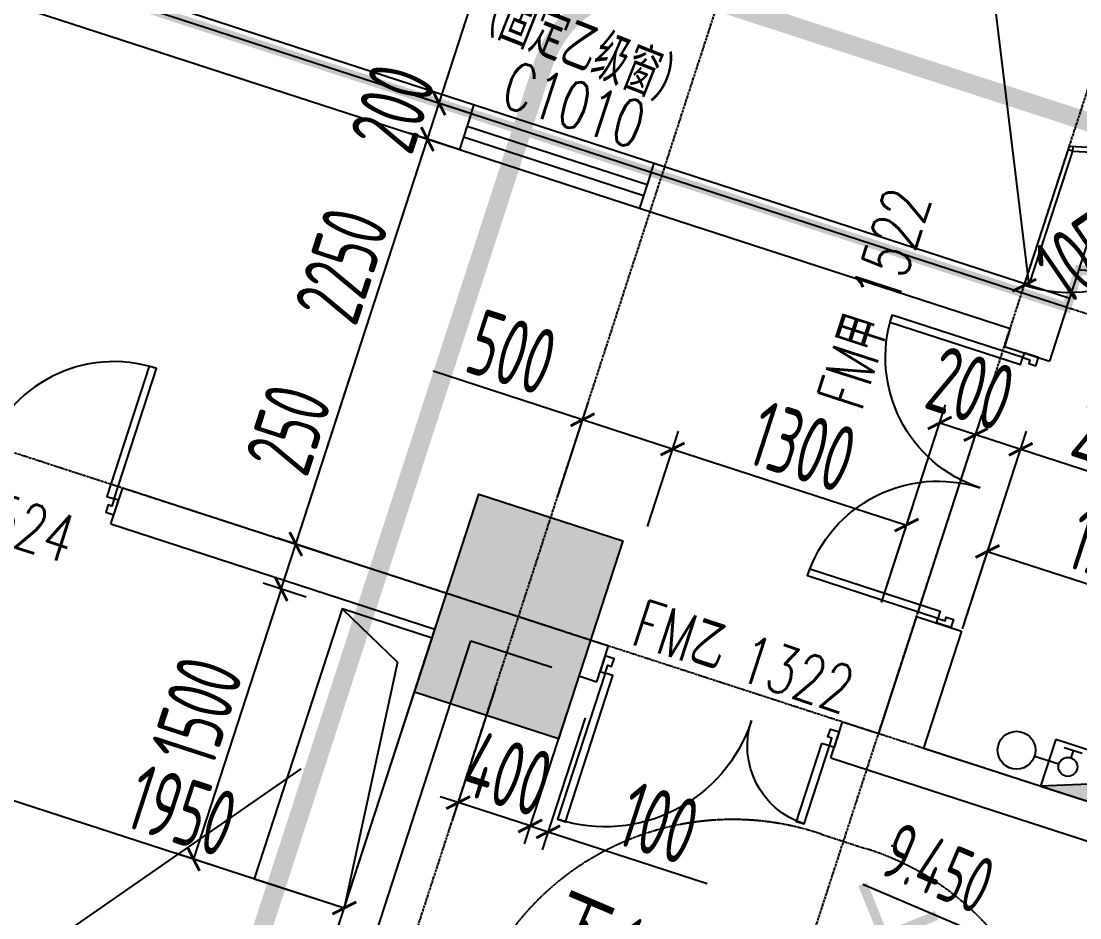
# Model space of a CAD drawing. Extents: x 11778731 to 12007717, y -6694179 to -6363962.
# Drawn here: x 11972648 to 11978242, y -6395135 to -6390396 of the extents above; entities that cross this region are included whole.
import ezdxf
from ezdxf.enums import TextEntityAlignment as Align
from ezdxf.xclip import XClip

# ---------------------------------------------------------------- set-up
doc = ezdxf.new("R2010")
doc.units = 0
doc.header["$LTSCALE"] = 10
doc.header["$MEASUREMENT"] = 0
doc.header["$XCLIPFRAME"] = 0
for name, pattern in [('A3-RG-axis-100$0$CENTER', [2, 1.25, -0.25, 0.25, -0.25]), ('A3-RI-3F$0$DASH', [0.35, 0.25, -0.1]), ('A3-RV-3F$0$DASH', [0.35, 0.25, -0.1]), ('DASHED2', [0.375, 0.25, -0.125])]:
    doc.linetypes.add(name, pattern=pattern)
for name, color, linetype in [('A-CLOD', 200, 'Continuous'), ('A3-RB-3F-100$0$A-DIMS-100', 1, 'Continuous'), ('A3-RG-axis-100$0$A-GRID', 1, 'A3-RG-axis-100$0$CENTER'), ('A3-RI-3F$0$$2$A-DIMS-100', 1, 'Continuous'), ('A3-RI-3F$0$A-DETAILS', 11, 'Continuous'), ('A3-RI-3F$0$A-DOOR', 32, 'Continuous'), ('A3-RI-3F$0$A-FLOR', 2, 'Continuous'), ('A3-RI-3F$0$A-GLAZ', 140, 'Continuous'), ('A3-RI-3F$0$A-WALL', 7, 'Continuous'), ('A3-RI-3F$0$A-WALL-FINI', 95, 'Continuous'), ('A3-RM-3F$0$0P-FE-FH-P', 41, 'A3-RM-3F$0$YJdef_FE-FH_LINE_F'), ('A3-RM-3F$0$0P-FE-FH-V', 141, 'Continuous'), ('A3-RM-3F$0$0P-FE-HY', 141, 'Continuous'), ('A3-RM-3F$0$A-EQPM', 55, 'Continuous'), ('A3-RS-1F$0$A-HATH-GRAY', 8, 'Continuous'), ('A3-RS-1F$0$A-WALL', 7, 'Continuous'), ('A3-RV-3F$0$A-SYMB-STRS', 1, 'Continuous'), ('A3-SYMB-3F-100$0$A-SYMB', 4, 'Continuous'), ('A3-SYMB-3F-100$0$A-SYMB-DOOR', 3, 'Continuous'), ('A3-SYMB-3F-100$0$A-SYMB-DOOR1', 3, 'Continuous'), ('A3-SYMB-3F-100$0$A-SYMB-DOOR2', 3, 'Continuous'), ('A3-SYMB-3F-100$0$A-SYMB-DOOR3', 3, 'Continuous'), ('A3-SYMB-3F-100$0$A-SYMB-NAME', 4, 'Continuous'), ('A3-SYMB-3F-100$0$A-SYMB-NAME-E', 4, 'Continuous'), ('A3-SYMB-3F-100$0$A-SYMB-STRS', 1, 'Continuous')]:
    doc.layers.add(name, color=color, linetype=linetype)
doc.styles.add('A3-RB-3F-100$0$XD2008', font='xd-hzs.shx', dxfattribs={"width": 0.7, "bigfont": 'xd-hztxt.shx'})
doc.styles.add('A3-RM-3F$0$hz1', font='hzs.shx', dxfattribs={"width": 0.75, "bigfont": 'hztxt.shx'})
doc.styles.add('A3-SYMB-3F-100$0$ECADI-TXT', font='simplex.shx', dxfattribs={"bigfont": 'hztxt.shx'})
doc.styles.add('A3-SYMB-3F-100$0$XD2008', font='hzs.shx', dxfattribs={"width": 0.7, "bigfont": 'hztxt.shx'})
doc.linetypes.add('A3-RM-3F$0$YJdef_FE-FH_LINE_F', pattern='A,4,-0.2,["F",A3-RM-3F$0$hz1,S=0.2,R=0,X=-0.1,Y=-0.1],-0.1', length=4.3)
doc.dimstyles.new('A3-RB-3F-100$0$XD100', dxfattribs={"dimscale": 100, "dimtxt": 3.5, "dimasz": 1.5, "dimexe": 1, "dimexo": 2, "dimgap": 0.5, "dimtad": 1, "dimdec": 0, "dimdsep": 46, "dimtxsty": 'A3-RB-3F-100$0$XD2008', "dimcen": 2.5, "dimclrt": 4, "dimaunit": 1, "dimadec": 0, "dimazin": 0, "dimtfac": 1, "dimtdec": 0, "dimtix": 1, "dimtmove": 0, "dimatfit": 3, "dimfxl": 0, "dimtolj": 1, "dimtzin": 0, "dimarcsym": 0})
doc.dimstyles.new('A3-RB-3F-100$0$XD100$0', dxfattribs={"dimscale": 100, "dimtxt": 3.5, "dimasz": 1, "dimexe": 1, "dimexo": 2, "dimgap": 0.5, "dimtad": 1, "dimdec": 0, "dimdsep": 46, "dimtxsty": 'A3-RB-3F-100$0$XD2008', "dimblk1": 'A3-RB-3F-100$0$_ARCHTICK', "dimblk2": 'A3-RB-3F-100$0$_ARCHTICK', "dimsah": 1, "dimcen": 2.5, "dimclrt": 4, "dimaunit": 1, "dimadec": 0, "dimazin": 0, "dimtfac": 1, "dimtdec": 0, "dimtix": 1, "dimtmove": 0, "dimatfit": 3, "dimfxl": 0, "dimtolj": 1, "dimtzin": 0, "dimarcsym": 0})

# ---------------------------------------------------------------- blocks, each defined once
blk = doc.blocks.new('A3-RV-3F')
at = {"layer": 'A3-RV-3F$0$A-SYMB-STRS', "linetype": 'A3-RV-3F$0$DASH'}
blk.add_lwpolyline([(11975008, -6395663.2, -0.426147), (11976874.4, -6394692.4), (11977112.1, -6394769.7, -0.426092), (11978051.5, -6396652.1)], format="xyb", dxfattribs=at)
blk = doc.blocks.new('A3-RI-3F$0$J-双扇门-1500')
for points in [[(25, 80), (25, 805), (65, 805), (65, 80)], [(1475, 80), (1475, 805), (1435, 805), (1435, 80)], [(0, 80), (25, 80), (25, 40), (45, 40), (45, 0), (0, 0)], [(1500, 80), (1475, 80), (1475, 40), (1455, 40), (1455, 0), (1500, 0)]]:
    blk.add_lwpolyline(points, close=True)
for centre, start, end in [((25, 80), 0, 90), ((1475, 80), 90, 180)]:
    blk.add_arc(centre, 725, start, end)
blk = doc.blocks.new('A3-RI-3F$0$J-子母门-1300')
for points in [[(-72.9, 86.7), (-72.9, 899.2), (-29.6, 899.2), (-29.6, 86.7)], [(1129.6, 86.7), (1129.6, 520), (1172.9, 520), (1172.9, 86.7)], [(-100, 86.7), (-72.9, 86.7), (-72.9, 43.3), (-51.2, 43.3), (-51.2, 0), (-100, 0)], [(1200, 86.7), (1172.9, 86.7), (1172.9, 43.3), (1151.2, 43.3), (1151.2, 0), (1200, 0)]]:
    blk.add_lwpolyline(points, close=True)
for centre, radius, start, end in [((-72.9, 86.7), 812.5, 0, 90), ((1172.9, 86.7), 433.3, 90, 180)]:
    blk.add_arc(centre, radius, start, end)
blk = doc.blocks.new('A3-RI-3F')
at = {"layer": 'A3-RI-3F$0$$2$A-DIMS-100'}
blk.add_lwpolyline([(11978189, -6391860.1), (11978365.4, -6391316.9), (11987372.2, -6391788.9), (11973314.7, -6424906.3)], dxfattribs=at)
at = {"layer": 'A3-RI-3F$0$A-DETAILS'}
blk.add_lwpolyline([(11978237.5, -6391710.7), (11986780.8, -6392158.5), (11972927, -6424796.1)], dxfattribs=at)
at = {"layer": 'A3-RI-3F$0$A-FLOR', "linetype": 'A3-RI-3F$0$DASH', "const_width": 50}
blk.add_lwpolyline([(11922838.4, -6425913.8), (11977074.7, -6448935.7), (11985123.7, -6429973.3), (11974261.7, -6425362.6), (11988321.8, -6392239.2), (11978237.5, -6391710.7), (11978173.5, -6391907.6), (11943983, -6380798.4), (11944557.8, -6379029.5), (11938185.7, -6376959.1), (11937611, -6378728), (11907835.3, -6369053.3)], dxfattribs=at)
at = {"layer": 'A3-RI-3F$0$A-FLOR', "linetype": 'A3-RI-3F$0$DASH'}
blk.add_lwpolyline([(11978173.5, -6391907.6), (11983808.4, -6393738.5), (11981166.4, -6401870, -0.092074), (11978432.1, -6406060.1, 0.146946), (11976868.7, -6409137.9), (11975155.9, -6418648.4), (11975509.5, -6418712.1)], format="xyb", dxfattribs=at)
at = {"layer": 'A3-RI-3F$0$A-GLAZ'}
for p, q in [((11975025.5, -6390884.8), (11975976.6, -6391193.8)), ((11975003.9, -6390951.3), (11975954.9, -6391260.3)), ((11974985.3, -6391008.4), (11975936.4, -6391317.4)), ((11974963.7, -6391075), (11975914.8, -6391384)), ((11978204.8, -6391083.2), (11978181, -6391075.4)), ((11978204.8, -6391083.2), (11978206.1, -6391058.2))]:
    blk.add_line(p, q, dxfattribs=at)
for points in [[(11977975, -6391790.5), (11978204.8, -6391083.2), (11987704.9, -6391581), (11973521.8, -6424994.3)], [(11977951.2, -6391782.8), (11978187, -6391057.2), (11987741.9, -6391557.9), (11973544.8, -6425004)]]:
    blk.add_lwpolyline(points, dxfattribs=at)
at = {"layer": 'A3-RI-3F$0$A-WALL'}
for p, q in [((11972647.9, -6390112.2), (11975025.5, -6390884.8)), ((11972586.1, -6390302.4), (11974963.7, -6391075)), ((11975025.5, -6390884.8), (11974963.7, -6391075)), ((11975025.5, -6390884.8), (11974963.7, -6391075)), ((11975976.6, -6391193.8), (11975914.8, -6391384)), ((11975976.6, -6391193.8), (11978173.5, -6391907.6)), ((11975914.8, -6391384), (11977873.9, -6392020.6)), ((11978173.5, -6391907.6), (11978080.8, -6392192.9)), ((11977873.9, -6392020.6), (11977843, -6392115.7)), ((11977873.9, -6392020.6), (11977843, -6392115.7)), ((11977843, -6392115.7), (11978080.8, -6392192.9)), ((11973122.4, -6393052.7), (11973184.2, -6392862.5)), ((11973184.2, -6392862.5), (11975752.1, -6393696.9)), ((11973122.4, -6393052.7), (11974834.3, -6393609)), ((11977379.5, -6393542.3), (11977178.7, -6394160.4)), ((11977379.5, -6393542.3), (11977617.3, -6393619.5)), ((11972980.2, -6399315.3), (11974834.3, -6393609)), ((11972660.5, -6400946.4), (11975024.5, -6393670.8)), ((11975024.5, -6393670.8), (11975452.5, -6393809.9)), ((11977617.3, -6393619.5), (11977416.4, -6394237.7)), ((11975690.3, -6393887.1), (11975752.1, -6393696.9)), ((11975595.2, -6393856.2), (11975690.3, -6393887.1)), ((11976926.6, -6394288.9), (11976988.4, -6394098.6)), ((11976988.4, -6394098.6), (11977178.7, -6394160.4)), ((11977416.4, -6394237.7), (11979271, -6394840.3)), ((11976926.6, -6394288.9), (11979399.4, -6395092.3))]:
    blk.add_line(p, q, dxfattribs=at)
at = {"layer": 'A3-RI-3F$0$A-WALL-FINI'}
for p, q in [((11949990.1, -6382697.7), (11978189, -6391860.1)), ((11975025.5, -6390884.8), (11975041, -6390837.2)), ((11975976.6, -6391193.8), (11975992, -6391146.2)), ((11978173.5, -6391907.6), (11978189, -6391860.1))]:
    blk.add_line(p, q, dxfattribs=at)
at = {"layer": 'A3-RI-3F$0$A-DOOR', "rotation": 341.9999999971017}
blk.add_blockref('A3-RI-3F$0$J-双扇门-1500', (11971711.5, -6392541.2), dxfattribs=at)
at = {"layer": 'A3-RI-3F$0$A-DOOR', "xscale": -1}
for name, p, rotation in [('A3-RI-3F$0$J-双扇门-1500', (11978023.7, -6392174.4), 72.00000000119519), ('A3-RI-3F$0$J-子母门-1300', (11975829.7, -6393781.7), 161.9999999999485)]:
    blk.add_blockref(name, p, dxfattribs=dict(at, rotation=rotation))
blk = doc.blocks.new('A3-RG-axis-100')
at = {"layer": 'A3-RG-axis-100$0$A-GRID'}
for p, q in [((11908702.6, -6371911.2), (12006585.7, -6403715.4)), ((11970795.8, -6407332.7), (11977530.2, -6386606.4)), ((11972697.9, -6407950.8), (11979432.3, -6387224.4))]:
    blk.add_line(p, q, dxfattribs=at)
blk = doc.blocks.new('A3-SYMB-3F-100$0$ECADI-TAG-NAME')
at = {"layer": 'A3-SYMB-3F-100$0$A-SYMB-NAME', "style": 'A3-SYMB-3F-100$0$ECADI-TXT', "width": 0.7}
blk.add_attdef('CHINESENAME', (1.855, 1.528), '', height=4, dxfattribs=at)
at = {"layer": 'A3-SYMB-3F-100$0$A-SYMB-NAME-E', "style": 'A3-SYMB-3F-100$0$ECADI-TXT', "width": 0.7}
blk.add_attdef('ENGLISHLOW', (2.183, 6.956), '', height=2.5, dxfattribs=at)
blk = doc.blocks.new('A3-SYMB-3F-100$0$ECADI-TAG-DOOR')
at = {"layer": 'A3-SYMB-3F-100$0$A-SYMB-DOOR', "style": 'A3-SYMB-3F-100$0$ECADI-TXT', "width": 0.7}
for tag, p in [('门窗主编号1', (-6.414, 7.257)), ('门窗主编号2', (2.085, 7.257))]:
    blk.add_attdef(tag, p, '', height=2.5, dxfattribs=at)
at = {"layer": 'A3-SYMB-3F-100$0$A-SYMB-DOOR', "style": 'A3-SYMB-3F-100$0$ECADI-TXT', "width": 0.7, "flags": 1}
for tag, p in [('洞口尺寸(宽X高)', (-6.416, 1.62)), ('备注', (-6.394, -1.213))]:
    blk.add_attdef(tag, p, '', height=2.5, dxfattribs=at)
at = {"layer": 'A3-SYMB-3F-100$0$A-SYMB-DOOR1', "style": 'A3-SYMB-3F-100$0$ECADI-TXT', "width": 0.7}
blk.add_attdef('门窗辅编号1', (-6.414, 4.413), '', height=2.5, dxfattribs=at)
at = {"layer": 'A3-SYMB-3F-100$0$A-SYMB-DOOR2', "style": 'A3-SYMB-3F-100$0$ECADI-TXT', "width": 0.7}
blk.add_attdef('门窗辅编号2', (-2.861, 4.413), '', height=2.5, dxfattribs=at)
at = {"layer": 'A3-SYMB-3F-100$0$A-SYMB-DOOR3', "style": 'A3-SYMB-3F-100$0$ECADI-TXT', "width": 0.7}
blk.add_attdef('门窗辅编号3', (2.323, 4.413), '', height=2.5, dxfattribs=at)
blk = doc.blocks.new('A3-SYMB-3F-100$0$ECADI-TAG-HGHT（国标）')
at = {"color": 1}
blk.add_line((-2.121, 2.121), (11.768, 2.121), dxfattribs=at)
at = {"color": 1, "const_width": 0.5}
blk.add_lwpolyline([(-2.121, 2.121), (0, 0), (2.121, 2.121)], dxfattribs=at)
at = {"color": 1}
blk.add_point((-1.481, 4.6), dxfattribs=at)
at = {"style": 'A3-SYMB-3F-100$0$XD2008', "width": 0.7}
blk.add_attdef('FL', text='', height=3, dxfattribs=at).set_placement((-2.689, 2.967), align=Align.RIGHT)
for tag, p in [('F.F.L.', (2.284, 2.967)), ('T.O.S.', (2.284, -1.104))]:
    blk.add_attdef(tag, p, '', height=3, dxfattribs=at)
blk = doc.blocks.new('A3-SYMB-3F-100')
at = {"layer": 'A3-SYMB-3F-100$0$A-SYMB'}
for points in [[(11977975, -6391790.5), (11977771.6, -6390122.5), (11970546.7, -6387055.7)], [(11970274.9, -6394628.6), (11972412.9, -6395536.1), (11974126.8, -6394346.9)]]:
    blk.add_lwpolyline(points, dxfattribs=at)
ref = blk.add_blockref('A3-SYMB-3F-100$0$ECADI-TAG-HGHT（国标）', (11977206.9, -6395235.1), dxfattribs=dict(at, xscale=100, yscale=100.0000000002328, rotation=337))
ref.add_attrib('F.F.L.', '9.450', (11977172.1, -6394898), dxfattribs={"layer": '0', "height": 300, "rotation": 337, "style": 'A3-SYMB-3F-100$0$XD2008', "width": 0.7})
at = {"layer": 'A3-SYMB-3F-100$0$A-SYMB-DOOR'}
ref = blk.add_blockref('A3-SYMB-3F-100$0$ECADI-TAG-DOOR', (11978002.9, -6392005.7), dxfattribs=dict(at, xscale=99.99999999997296, yscale=100, zscale=100, rotation=71.99999999999999))
ref.add_attrib('门窗主编号1', 'FM甲', dxfattribs={"height": 250, "rotation": 72, "style": 'A3-SYMB-3F-100$0$ECADI-TXT', "width": 0.7}).set_placement((11977239, -6391999.3), align=Align.RIGHT)
ref.add_attrib('门窗主编号2', '1522', (11977273.6, -6391906.6, 333.3), dxfattribs={"height": 250, "rotation": 72, "style": 'A3-SYMB-3F-100$0$ECADI-TXT', "width": 0.7})
ref = blk.add_blockref('A3-SYMB-3F-100$0$ECADI-TAG-DOOR', (11972210.4, -6393806.9), dxfattribs=dict(at, xscale=99.99999999997297, yscale=100.0000000000001, zscale=100, rotation=341.9999999999999))
ref.add_attrib('门窗主编号1', 'FM甲', dxfattribs={"height": 250, "rotation": 342, "style": 'A3-SYMB-3F-100$0$ECADI-TXT', "width": 0.7}).set_placement((11972216.8, -6393043.1), align=Align.RIGHT)
ref.add_attrib('门窗主编号2', '1524', (11972309.5, -6393077.7, 333.3), dxfattribs={"height": 250, "rotation": 342, "style": 'A3-SYMB-3F-100$0$ECADI-TXT', "width": 0.7})
ref = blk.add_blockref('A3-SYMB-3F-100$0$ECADI-TAG-DOOR', (11976322.5, -6394602.3, -333.3), dxfattribs=dict(at, xscale=99.99999999997296, yscale=100.0000000000001, zscale=100, rotation=342))
ref.add_attrib('门窗主编号1', 'FM乙', dxfattribs={"height": 250, "rotation": 342, "style": 'A3-SYMB-3F-100$0$ECADI-TXT', "width": 0.7}).set_placement((11976328.8, -6393838.4, -333.3), align=Align.RIGHT)
ref.add_attrib('门窗主编号2', '1322', (11976421.6, -6393873), dxfattribs={"height": 250, "rotation": 342, "style": 'A3-SYMB-3F-100$0$ECADI-TXT', "width": 0.7})
at = {"layer": 'A3-SYMB-3F-100$0$A-SYMB-DOOR1'}
ref = blk.add_blockref('A3-SYMB-3F-100$0$ECADI-TAG-DOOR', (11976074.9, -6391635.7), dxfattribs=dict(at, xscale=99.99999999997297, yscale=100.0000000000001, zscale=100, rotation=338.4574612642012))
ref.add_attrib('门窗主编号1', '（固定乙级窗）', dxfattribs={"height": 250, "rotation": 338.4575, "style": 'A3-SYMB-3F-100$0$ECADI-TXT', "width": 0.7}).set_placement((11976128.4, -6390873.7), align=Align.RIGHT)
ref = blk.add_blockref('A3-SYMB-3F-100$0$ECADI-TAG-DOOR', (11975885.6, -6391837.8), dxfattribs=dict(at, xscale=99.99999999997296, yscale=100, zscale=100, rotation=342))
ref.add_attrib('门窗主编号1', 'C1010', dxfattribs={"height": 250, "rotation": 342, "style": 'A3-SYMB-3F-100$0$ECADI-TXT', "width": 0.7}).set_placement((11975892, -6391074), align=Align.RIGHT)
at = {"layer": 'A3-SYMB-3F-100$0$A-SYMB-STRS'}
ref = blk.add_blockref('A3-SYMB-3F-100$0$ECADI-TAG-NAME', (11975151.6, -6395424.2, 0), dxfattribs=dict(at, xscale=100, yscale=99.99999999999999, rotation=337))
ref.add_attrib('CHINESENAME', '下15', (11975382, -6395356.1, 0), dxfattribs={"height": 400, "rotation": 337, "style": 'A3-SYMB-3F-100$0$ECADI-TXT', "width": 0.7})
blk = doc.blocks.new('A3-RB-3F-100$0$_ARCHTICK')
at = {"color": 0, "linetype": 'ByBlock', "const_width": 0.15}
blk.add_lwpolyline([(-0.5, -0.5), (0.5, 0.5)], dxfattribs=at)
blk = doc.blocks.new('*D1060')
at = {"layer": 'A3-RB-3F-100$0$A-DIMS-100', "color": 0, "lineweight": -2}
for p, q in [((11975533.4, -6394046.5), (11975306.4, -6394744.9)), ((11975628.5, -6394077.4), (11975401.5, -6394775.8)), ((11975337.3, -6394649.8), (11975432.4, -6394680.7)), ((11975432.4, -6394680.7), (11976272.5, -6394953.6))]:
    blk.add_line(p, q, dxfattribs=at)
at = {"layer": 'A3-RB-3F-100$0$A-DIMS-100', "color": 0, "lineweight": -2, "xscale": 100, "yscale": 100, "zscale": 100}
for p, rotation in [((11975337.3, -6394649.8), 161.9999999998881), ((11975432.4, -6394680.7), 341.9999999998882)]:
    blk.add_blockref('A3-RB-3F-100$0$_ARCHTICK', p, dxfattribs=dict(at, rotation=rotation))
at = {"layer": 'A3-RB-3F-100$0$A-DIMS-100', "color": 4, "insert": (11976017.1, -6394634), "char_height": 350, "attachment_point": 5, "rotation": 342, "style": 'A3-RB-3F-100$0$XD2008'}
blk.add_mtext('\\A1;100', dxfattribs=at)
blk = doc.blocks.new('*D1061')
at = {"layer": 'A3-RB-3F-100$0$A-DIMS-100', "color": 0, "lineweight": -2}
for p, q in [((11975152.9, -6393922.8), (11974926, -6394621.2)), ((11975533.4, -6394046.4), (11975306.4, -6394744.9)), ((11974956.9, -6394526.1), (11974861.8, -6394495.2)), ((11975337.3, -6394649.8), (11974956.9, -6394526.1)), ((11975337.3, -6394649.8), (11975432.4, -6394680.7))]:
    blk.add_line(p, q, dxfattribs=at)
at = {"layer": 'A3-RB-3F-100$0$A-DIMS-100', "color": 0, "lineweight": -2, "xscale": 100, "yscale": 100, "zscale": 100}
for p, rotation in [((11974956.9, -6394526.1), 341.9999999998882), ((11975337.3, -6394649.8), 161.9999999998881)]:
    blk.add_blockref('A3-RB-3F-100$0$_ARCHTICK', p, dxfattribs=dict(at, rotation=rotation))
at = {"layer": 'A3-RB-3F-100$0$A-DIMS-100', "color": 4, "insert": (11975216.6, -6394374), "char_height": 350, "attachment_point": 5, "rotation": 342, "style": 'A3-RB-3F-100$0$XD2008'}
blk.add_mtext('\\A1;400', dxfattribs=at)
blk = doc.blocks.new('*D1150')
at = {"layer": 'A3-RB-3F-100$0$A-DIMS-100', "color": 0, "lineweight": -2}
for p, q in [((11974153.1, -6393440.2), (11973926.5, -6393366.6)), ((11974021.7, -6393397.5), (11973558.1, -6394824.1)), ((11973689.6, -6394866.8), (11973463, -6394793.2))]:
    blk.add_line(p, q, dxfattribs=at)
at = {"layer": 'A3-RB-3F-100$0$A-DIMS-100', "color": 0, "lineweight": -2, "xscale": 100, "yscale": 100, "zscale": 100}
for p, rotation in [((11974021.7, -6393397.5), 71.99999999974051), ((11973558.1, -6394824.1), 251.9999999997405)]:
    blk.add_blockref('A3-RB-3F-100$0$_ARCHTICK', p, dxfattribs=dict(at, rotation=rotation))
at = {"layer": 'A3-RB-3F-100$0$A-DIMS-100', "color": 4, "insert": (11973575.9, -6394041.3), "char_height": 350, "attachment_point": 5, "rotation": 72, "style": 'A3-RB-3F-100$0$XD2008'}
blk.add_mtext('\\A1;1500', dxfattribs=at)
blk = doc.blocks.new('*D1151')
at = {"layer": 'A3-RB-3F-100$0$A-DIMS-100', "color": 0, "lineweight": -2}
for p, q in [((11974098.9, -6393159.7), (11974386.3, -6392275.2)), ((11974230.4, -6393202.4), (11974003.8, -6393128.8)), ((11974021.7, -6393397.5), (11974098.9, -6393159.7)), ((11974153.1, -6393440.2), (11973926.5, -6393366.6))]:
    blk.add_line(p, q, dxfattribs=at)
at = {"layer": 'A3-RB-3F-100$0$A-DIMS-100', "color": 0, "lineweight": -2, "xscale": 100, "yscale": 100, "zscale": 100}
for p, rotation in [((11974098.9, -6393159.7), 71.99999999965307), ((11974021.7, -6393397.5), 251.9999999996531)]:
    blk.add_blockref('A3-RB-3F-100$0$_ARCHTICK', p, dxfattribs=dict(at, rotation=rotation))
at = {"layer": 'A3-RB-3F-100$0$A-DIMS-100', "color": 4, "insert": (11974059.5, -6392552.8), "char_height": 350, "attachment_point": 5, "rotation": 72, "style": 'A3-RB-3F-100$0$XD2008'}
blk.add_mtext('\\A1;250', dxfattribs=at)
blk = doc.blocks.new('*D1132')
at = {"layer": 'A3-RB-3F-100$0$A-DIMS-100', "color": 0, "lineweight": -2}
for p, q in [((11975614.2, -6392503.1), (11974824.8, -6392246.6)), ((11975481.3, -6392912.2), (11975645.1, -6392408)), ((11976089.8, -6392657.6), (11975614.2, -6392503.1)), ((11975956.8, -6393066.7), (11976120.7, -6392562.5))]:
    blk.add_line(p, q, dxfattribs=at)
at = {"layer": 'A3-RB-3F-100$0$A-DIMS-100', "color": 0, "lineweight": -2, "xscale": 100, "yscale": 100, "zscale": 100}
for p, rotation in [((11975614.2, -6392503.1), 161.9999999999164), ((11976089.8, -6392657.6), 341.9999999999164)]:
    blk.add_blockref('A3-RB-3F-100$0$_ARCHTICK', p, dxfattribs=dict(at, rotation=rotation))
at = {"layer": 'A3-RB-3F-100$0$A-DIMS-100', "color": 4, "insert": (11975241.5, -6392145.4), "char_height": 350, "attachment_point": 5, "rotation": 342, "style": 'A3-RB-3F-100$0$XD2008'}
blk.add_mtext('\\A1;500', dxfattribs=at)
blk = doc.blocks.new('*D1133')
at = {"layer": 'A3-RB-3F-100$0$A-DIMS-100', "color": 0, "lineweight": -2}
for p, q in [((11975956.8, -6393066.7), (11976120.7, -6392562.5)), ((11976089.8, -6392657.6), (11977326.1, -6393059.4)), ((11977193.2, -6393468.4), (11977357, -6392964.3))]:
    blk.add_line(p, q, dxfattribs=at)
at = {"layer": 'A3-RB-3F-100$0$A-DIMS-100', "color": 0, "lineweight": -2, "xscale": 100, "yscale": 100, "zscale": 100}
for p, rotation in [((11976089.8, -6392657.6), 161.9999999999493), ((11977326.1, -6393059.4), 341.9999999999494)]:
    blk.add_blockref('A3-RB-3F-100$0$_ARCHTICK', p, dxfattribs=dict(at, rotation=rotation))
at = {"layer": 'A3-RB-3F-100$0$A-DIMS-100', "color": 4, "insert": (11976777.5, -6392644.5), "char_height": 350, "attachment_point": 5, "rotation": 342, "style": 'A3-RB-3F-100$0$XD2008'}
blk.add_mtext('\\A1;1300', dxfattribs=at)
blk = doc.blocks.new('*D1134')
at = {"layer": 'A3-RB-3F-100$0$A-DIMS-100', "color": 0, "lineweight": -2}
for p, q in [((11977193.2, -6393468.4), (11977532.4, -6392424.5)), ((11977383.4, -6393530.2), (11977722.6, -6392486.3)), ((11977501.5, -6392519.6), (11977691.7, -6392581.4))]:
    blk.add_line(p, q, dxfattribs=at)
at = {"layer": 'A3-RB-3F-100$0$A-DIMS-100', "color": 0, "lineweight": -2, "xscale": 100, "yscale": 100, "zscale": 100}
for p, rotation in [((11977501.5, -6392519.6), 161.999999999881), ((11977691.7, -6392581.4), 341.999999999881)]:
    blk.add_blockref('A3-RB-3F-100$0$_ARCHTICK', p, dxfattribs=dict(at, rotation=rotation))
at = {"layer": 'A3-RB-3F-100$0$A-DIMS-100', "color": 4, "insert": (11977666.1, -6392336.6), "char_height": 350, "attachment_point": 5, "rotation": 342, "style": 'A3-RB-3F-100$0$XD2008'}
blk.add_mtext('\\A1;200', dxfattribs=at)
blk = doc.blocks.new('*D1135')
at = {"layer": 'A3-RB-3F-100$0$A-DIMS-100', "color": 0, "lineweight": -2}
for p, q in [((11977383.4, -6393530.2), (11977722.6, -6392486.3)), ((11977621.2, -6393607.5), (11977960.4, -6392563.6)), ((11977691.7, -6392581.4), (11977929.5, -6392658.7)), ((11977929.5, -6392658.7), (11978718.8, -6392915.2))]:
    blk.add_line(p, q, dxfattribs=at)
at = {"layer": 'A3-RB-3F-100$0$A-DIMS-100', "color": 0, "lineweight": -2, "xscale": 100, "yscale": 100, "zscale": 100}
for p, rotation in [((11977691.7, -6392581.4), 162.0000000000637), ((11977929.5, -6392658.7), 342.0000000000637)]:
    blk.add_blockref('A3-RB-3F-100$0$_ARCHTICK', p, dxfattribs=dict(at, rotation=rotation))
at = {"layer": 'A3-RB-3F-100$0$A-DIMS-100', "color": 4, "insert": (11978441.2, -6392588.4), "char_height": 350, "attachment_point": 5, "rotation": 342, "style": 'A3-RB-3F-100$0$XD2008'}
blk.add_mtext('\\A1;250', dxfattribs=at)
blk = doc.blocks.new('*D1136')
at = {"layer": 'A3-RB-3F-100$0$A-DIMS-100', "color": 0, "lineweight": -2}
for p, q in [((11977621.2, -6393607.5), (11977785, -6393103.3)), ((11977754.1, -6393198.4), (11979038, -6393615.6)), ((11978905.1, -6394024.6), (11979068.9, -6393520.5))]:
    blk.add_line(p, q, dxfattribs=at)
at = {"layer": 'A3-RB-3F-100$0$A-DIMS-100', "color": 0, "lineweight": -2, "xscale": 100, "yscale": 100, "zscale": 100}
for p, rotation in [((11977754.1, -6393198.4), 161.9999999999411), ((11979038, -6393615.6), 341.9999999999412)]:
    blk.add_blockref('A3-RB-3F-100$0$_ARCHTICK', p, dxfattribs=dict(at, rotation=rotation))
at = {"layer": 'A3-RB-3F-100$0$A-DIMS-100', "color": 4, "insert": (11978465.6, -6393193), "char_height": 350, "attachment_point": 5, "rotation": 342, "style": 'A3-RB-3F-100$0$XD2008'}
blk.add_mtext('\\A1;1350', dxfattribs=at)
blk = doc.blocks.new('*D1146')
at = {"layer": 'A3-RB-3F-100$0$A-DIMS-100', "color": 0, "lineweight": -2}
for p, q in [((11972367.7, -6394890.1), (11972531.7, -6394385.5)), ((11972500.8, -6394480.6), (11974355.3, -6395083.1)), ((11974222.3, -6395492.7), (11974386.2, -6394988))]:
    blk.add_line(p, q, dxfattribs=at)
at = {"layer": 'A3-RB-3F-100$0$A-DIMS-100', "color": 0, "lineweight": -2, "xscale": 100, "yscale": 100, "zscale": 100}
for p, rotation in [((11972500.8, -6394480.6), 161.9999999997665), ((11974355.3, -6395083.1), 341.9999999997664)]:
    blk.add_blockref('A3-RB-3F-100$0$_ARCHTICK', p, dxfattribs=dict(at, rotation=rotation))
at = {"layer": 'A3-RB-3F-100$0$A-DIMS-100', "color": 4, "insert": (11973497.6, -6394567.9), "char_height": 350, "attachment_point": 5, "rotation": 342, "style": 'A3-RB-3F-100$0$XD2008'}
blk.add_mtext('\\A1;1950', dxfattribs=at)
blk = doc.blocks.new('*D661')
at = {"layer": 'A3-RB-3F-100$0$A-DIMS-100', "color": 0, "lineweight": -2}
for p, q in [((11974098.9, -6393159.7), (11974794.2, -6391019.9)), ((11974973.2, -6391078.1), (11974699.1, -6390989)), ((11974277.9, -6393217.9), (11974003.8, -6393128.8))]:
    blk.add_line(p, q, dxfattribs=at)
at = {"layer": 'A3-RB-3F-100$0$A-DIMS-100', "color": 0, "lineweight": -2, "xscale": 100, "yscale": 100, "zscale": 100}
for p, rotation in [((11974794.2, -6391019.9), 72.00000000002024), ((11974098.9, -6393159.7), 252.0000000000202)]:
    blk.add_blockref('A3-RB-3F-100$0$_ARCHTICK', p, dxfattribs=dict(at, rotation=rotation))
at = {"layer": 'A3-RB-3F-100$0$A-DIMS-100', "color": 4, "insert": (11974340.8, -6391687.2), "char_height": 350, "attachment_point": 5, "rotation": 72, "style": 'A3-RB-3F-100$0$XD2008'}
blk.add_mtext('\\A1;2250', dxfattribs=at)
blk = doc.blocks.new('*D662')
at = {"layer": 'A3-RB-3F-100$0$A-DIMS-100', "color": 0, "lineweight": -2}
for p, q in [((11975035, -6390887.8), (11974760.9, -6390798.8)), ((11974794.2, -6391019.9), (11974856, -6390829.7)), ((11974973.2, -6391078.1), (11974699.1, -6390989))]:
    blk.add_line(p, q, dxfattribs=at)
at = {"layer": 'A3-RB-3F-100$0$A-DIMS-100', "color": 0, "lineweight": -2, "xscale": 100, "yscale": 100, "zscale": 100}
for p, rotation in [((11974856, -6390829.7), 71.99999999994427), ((11974794.2, -6391019.9), 251.9999999999443)]:
    blk.add_blockref('A3-RB-3F-100$0$_ARCHTICK', p, dxfattribs=dict(at, rotation=rotation))
at = {"layer": 'A3-RB-3F-100$0$A-DIMS-100', "color": 4, "insert": (11974611.1, -6390855.3), "char_height": 350, "attachment_point": 5, "rotation": 72, "style": 'A3-RB-3F-100$0$XD2008'}
blk.add_mtext('\\A1;200', dxfattribs=at)
blk = doc.blocks.new('*D663')
at = {"layer": 'A3-RB-3F-100$0$A-DIMS-100', "color": 0, "lineweight": -2}
for p, q in [((11975107.2, -6390056.5), (11975349.3, -6389311.5)), ((11975286.2, -6390114.7), (11975012.1, -6390025.6)), ((11974856, -6390829.7), (11975107.2, -6390056.5)), ((11975035, -6390887.8), (11974760.9, -6390798.8))]:
    blk.add_line(p, q, dxfattribs=at)
at = {"layer": 'A3-RB-3F-100$0$A-DIMS-100', "color": 0, "lineweight": -2, "xscale": 100, "yscale": 100, "zscale": 100}
for p, rotation in [((11975107.2, -6390056.5), 71.99999999998326), ((11974856, -6390829.7), 251.9999999999833)]:
    blk.add_blockref('A3-RB-3F-100$0$_ARCHTICK', p, dxfattribs=dict(at, rotation=rotation))
at = {"layer": 'A3-RB-3F-100$0$A-DIMS-100', "color": 4, "insert": (11975029.7, -6389566.9), "char_height": 350, "attachment_point": 5, "rotation": 72, "style": 'A3-RB-3F-100$0$XD2008'}
blk.add_mtext('\\A1;813', dxfattribs=at)
blk = doc.blocks.new('*D664')
at = {"layer": 'A3-RB-3F-100$0$A-DIMS-100', "color": 0, "lineweight": -2}
blk.add_arc((11978187, -6391057.2), 772.5, 252, 357, dxfattribs=at)
at = {"layer": 'A3-RB-3F-100$0$A-DIMS-100', "color": 0, "lineweight": -2, "xscale": 100, "yscale": 100, "zscale": 100}
for p, rotation in [((11978958.4, -6391097.6), 86.99999999989353), ((11977948.3, -6391791.8), 161.9999999998924)]:
    blk.add_blockref('A3-RB-3F-100$0$_ARCHTICK', p, dxfattribs=dict(at, rotation=rotation))
at = {"layer": 'A3-RB-3F-100$0$A-DIMS-100', "color": 4, "insert": (11978478.2, -6391480.9), "char_height": 350, "attachment_point": 5, "rotation": 34.5, "style": 'A3-RB-3F-100$0$XD2008'}
blk.add_mtext('\\A1;105°0\'0"', dxfattribs=at)
blk = doc.blocks.new('A3-RS-1F')
at = {"layer": 'A3-RS-1F$0$A-HATH-GRAY'}
blk.add_hatch(color=256, dxfattribs=at).paths.add_polyline_path([(11974726.2, -6393941.9), (11975066.1, -6392895.7), (11975826.9, -6393142.9), (11975487, -6394189.1)])
at = {"layer": 'A3-RS-1F$0$A-WALL'}
blk.add_lwpolyline([(11974726.2, -6393941.9), (11975066.1, -6392895.7), (11975826.9, -6393142.9), (11975487, -6394189.1)], close=True, dxfattribs=at)
blk = doc.blocks.new('A3-RM-3F$0$A$C6F954C98')
at = {"extrusion": (0, 0, -1)}
blk.add_hatch(color=256, dxfattribs=at).paths.add_polyline_path([(-260, 700), (0, 0), (0, 700)])
for p, q in [((260, 700), (0, 700)), ((0, 0), (0, 700)), ((260, 700), (0, 0)), ((260, 0), (260, 700)), ((230.7, 155.9, 0), (230.7, 55.9, 0)), ((230.7, 105.9, 0), (190.7, 105.9, 0)), ((260, 0), (0, 0))]:
    blk.add_line(p, q, dxfattribs=at)
blk.add_circle((-140.7, 105.9, 0), 50, dxfattribs=at)
blk = doc.blocks.new('A3-RM-3F')
at = {"layer": 'A3-RM-3F$0$0P-FE-FH-P'}
blk.add_line((11978002.6, -6394280.3, 0), (11978131.2, -6394322.1, 0), dxfattribs=at)
at = {"layer": 'A3-RM-3F$0$0P-FE-FH-V'}
blk.add_circle((11977907.5, -6394249.4, 0), 100, dxfattribs=at)
at = {"layer": 'A3-RM-3F$0$A-EQPM'}
blk.add_lwpolyline([(11974818.9, -6393656.6), (11974343.3, -6393502.1), (11973879.8, -6394928.6), (11974355.3, -6395083.1)], close=True, dxfattribs=at)
blk.add_lwpolyline([(11974343.3, -6393502.1), (11974636.2, -6393784.5), (11974355.3, -6395083.1)], dxfattribs=at)
at = {"layer": 'A3-RM-3F$0$0P-FE-HY', "xscale": -1, "rotation": 251.9999999998569}
blk.add_blockref('A3-RM-3F$0$A$C6F954C98', (11978034.6, -6394438.6), dxfattribs=at)
blk = doc.blocks.new('A3-RB-3F-100')
at = {"layer": 'A3-RB-3F-100$0$A-DIMS-100'}
dim = blk.add_angular_dim_2l(base=(11978412.8, -6391795.9), line1=((11978187, -6391057.2), (11987741.9, -6391557.9)), line2=((11972697.9, -6407950.8), (11979432.3, -6387224.4)), dimstyle='A3-RB-3F-100$0$XD100', override={"dimasz": 1, "dimblk1": 'A3-RB-3F-100$0$_ARCHTICK', "dimblk2": 'A3-RB-3F-100$0$_ARCHTICK', "dimsah": 1, "dimadec": 3}, dxfattribs=at)
dim.commit()
dim.dimension.update_dxf_attribs({"geometry": '*D664', "text_midpoint": (11978478.2, -6391480.9)})
for base, p1, p2, angle, picture, middle, dimtype in [((11975107.2, -6390056.5), (11975225.2, -6390949.7), (11975476.5, -6390176.5), 72, '*D663', (11975243.7, -6389636.5), 129), ((11974856, -6390829.7), (11975163.4, -6391139.9), (11975225.2, -6390949.7), 72, '*D662', (11974825.1, -6390924.8), 129), ((11974794.2, -6391019.9), (11974468.2, -6393279.7), (11975163.4, -6391139.9), 72, '*D661', (11974554.8, -6391756.7), 129), ((11976089.8, -6392657.6), (11975419.5, -6393102.4), (11975895, -6393256.9), 342, '*D1132', (11975172, -6392359.4), 129), ((11977691.7, -6392581.4), (11977131.4, -6393658.6), (11977321.6, -6393720.4), 342, '*D1134', (11977596.6, -6392550.5), 129), ((11977929.5, -6392658.7), (11977321.6, -6393720.4), (11977559.4, -6393797.7), 342, '*D1135', (11978371.7, -6392802.4), 129), ((11975337.3, -6394649.8), (11975690.3, -6393887.1), (11975595.2, -6393856.2), 342, '*D1060', (11975947.6, -6394848), 128)]:
    dim = blk.add_linear_dim(base=base, p1=p1, p2=p2, angle=angle, dimstyle='A3-RB-3F-100$0$XD100$0', dxfattribs=at)
    dim.commit()
    dim.dimension.update_dxf_attribs({"geometry": picture, "text_midpoint": middle, "dimtype": dimtype})
for base, p1, p2, text, picture, middle in [((11974021.7, -6393397.5), (11974420.6, -6393264.2), (11974343.3, -6393502.1), '250', '*D1151', (11974273.5, -6392622.4)), ((11973558.1, -6394824.1), (11974343.3, -6393502.1), (11973879.8, -6394928.6), '1500', '*D1150', (11973789.9, -6394110.8))]:
    dim = blk.add_linear_dim(base=base, p1=p1, p2=p2, angle=252, text=text, dimstyle='A3-RB-3F-100$0$XD100$0', dxfattribs=at)
    dim.commit()
    dim.dimension.update_dxf_attribs({"geometry": picture, "text_midpoint": middle, "dimtype": 129})
for p1, p2, picture, middle in [((11975895, -6393256.9), (11977131.4, -6393658.6), '*D1133', (11976777.5, -6392644.5)), ((11977559.4, -6393797.7), (11978843.3, -6394214.8), '*D1136', (11978465.6, -6393193))]:
    dim = blk.add_aligned_dim(p1=p1, p2=p2, distance=630.1, dimstyle='A3-RB-3F-100$0$XD100$0', dxfattribs=at)
    dim.commit()
    dim.dimension.update_dxf_attribs({"geometry": picture, "text_midpoint": middle})
dim = blk.add_linear_dim(base=(11974956.9, -6394526.1), p1=(11975595.2, -6393856.2), p2=(11975214.7, -6393732.6), angle=342, dimstyle='A3-RB-3F-100$0$XD100$0', dxfattribs=at)
dim.commit()
dim.dimension.update_dxf_attribs({"geometry": '*D1061', "text_midpoint": (11975216.6, -6394374)})
dim = blk.add_aligned_dim(p1=(11972305.9, -6395080.3), p2=(11974160.5, -6395682.9), distance=630.6, dimstyle='A3-RB-3F-100$0$XD100$0', override={"dimasz": 1}, dxfattribs=at)
dim.commit()
dim.dimension.update_dxf_attribs({"geometry": '*D1146', "text_midpoint": (11973497.6, -6394567.9)})

msp = doc.modelspace()

# ---------------------------------------------------------------- linework, layer by layer
at = {"layer": 'A-CLOD', "linetype": 'DASHED2', "const_width": 100}
msp.add_lwpolyline([(11976162.7, -6390238.7), (11980470.8, -6391638.5, -0.414214), (11980856, -6392394.5), (11977434.5, -6402924.8, -0.414214), (11976678.5, -6403310), (11972370.4, -6401910.2, -0.414214), (11971985.2, -6401154.2), (11975406.6, -6390623.9, -0.414214)], format="xyb", close=True, dxfattribs=at)

# ---------------------------------------------------------------- block references
for name in ['A3-RG-axis-100', 'A3-RB-3F-100', 'A3-RI-3F', 'A3-RI-3F', 'A3-RI-3F', 'A3-SYMB-3F-100', 'A3-SYMB-3F-100', 'A3-RM-3F', 'A3-RV-3F', 'A3-RV-3F']:
    msp.add_blockref(name, (0, 0))
ref = msp.add_blockref('A3-RS-1F', (0, 0))
XClip(ref).set_block_clipping_path([(11880575.4595815204, -6415096.270357037), (11910249.6177904997, -6426601.7009763205), (11922841.9025027994, -6430599.4828046197), (11977834.5324543808, -6451371.0095163761), (12008409.3102089595, -6381594.5835881606), (11890394.8696729206, -6356927.6296852781), (11884882.5177205391, -6396620.1386088813)])

doc.saveas('drawing.dxf')
